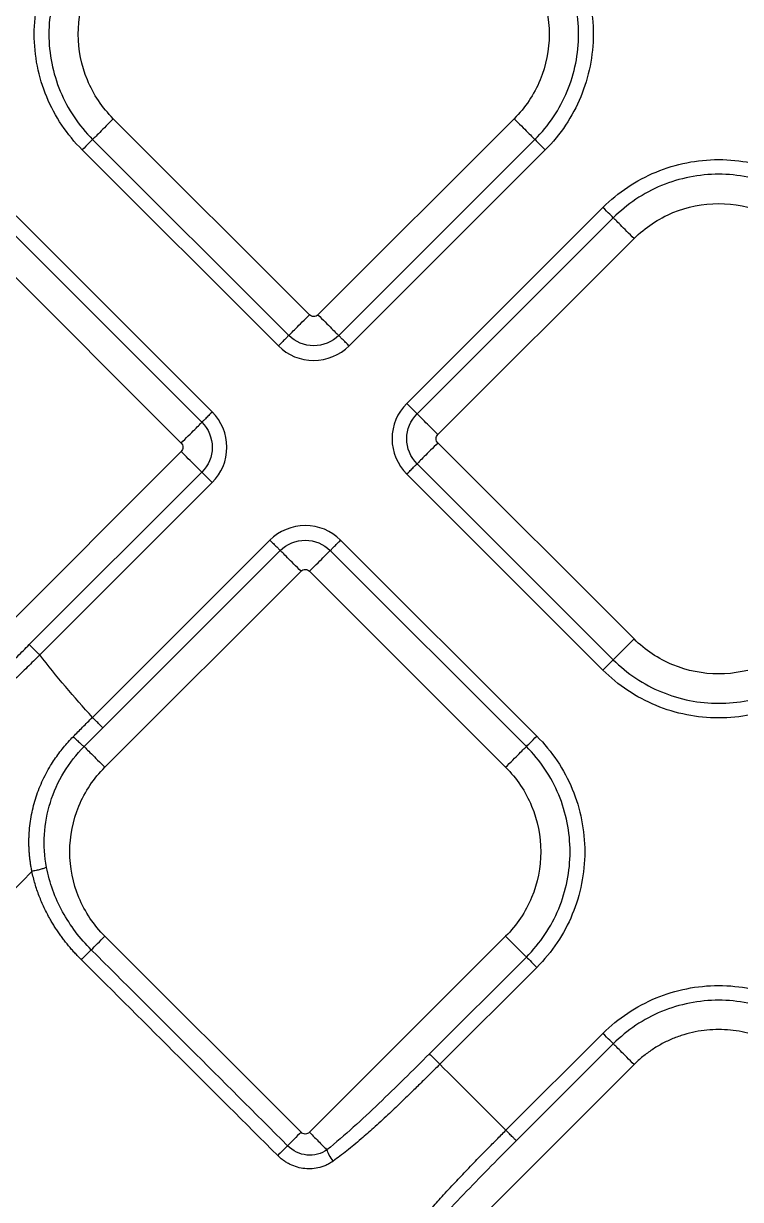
# Model space of a CAD drawing. Extents: x 525 to 613, y 487 to 635.
# Drawn here: x 558.407 to 560.814, y 537.177 to 541.13 of the extents above; entities that cross this region are included whole.
import ezdxf

# ---------------------------------------------------------------- set-up
doc = ezdxf.new("R2010")
doc.units = 0
doc.header["$MEASUREMENT"] = 0
doc.layers.add('1', color=4, linetype='Continuous')
doc.layers.add('STD TEST', color=3, linetype='Continuous')

# ---------------------------------------------------------------- blocks, each defined once
blk = doc.blocks.new('2023 VANGUARD')
at = {"layer": '1', "color": 3, "linetype": 'Continuous', "lineweight": 25}
for p, q in [((-9.5928, -52.5401), (-10.2516, -51.8813)), ((-8.9057, -51.8813), (-9.5645, -52.5401)), ((-10.3213, -51.951), (-9.6625, -52.6099)), ((-9.4948, -52.6099), (-8.836, -51.951)), ((-10.3562, -51.9859), (-9.6974, -52.6447)), ((-9.4599, -52.6447), (-8.8011, -51.9859)), ((-9.9194, -52.8668), (-10.5783, -52.2079)), ((-8.6075, -52.1794), (-9.2664, -52.8383)), ((-8.5727, -52.2143), (-9.2315, -52.8731)), ((-9.9543, -52.9016), (-10.6131, -52.2428)), ((-9.1618, -52.9429), (-8.503, -52.284)), ((-10.6829, -52.3125), (-10.024, -52.9714)), ((-10.6829, -53.6585), (-10.024, -52.9996)), ((-8.503, -53.63), (-9.1618, -52.9711)), ((-9.2315, -53.0409), (-8.5727, -53.6997)), ((-10.5338, -53.6488), (-9.9543, -53.0694)), ((-9.2664, -53.0757), (-8.6075, -53.7346)), ((-10.4989, -53.6837), (-9.9194, -53.1042)), ((-9.7259, -53.2978), (-10.3217, -53.8936)), ((-8.8296, -53.9566), (-9.4884, -53.2978)), ((-9.691, -53.3326), (-10.2869, -53.9285)), ((-8.8645, -53.9915), (-9.5233, -53.3326)), ((-10.2801, -54.0612), (-9.6213, -53.4024)), ((-9.593, -53.4024), (-8.9342, -54.0612)), ((-9.6213, -55.2882), (-10.2801, -54.6293)), ((-9.593, -55.2882), (-8.9342, -54.6293)), ((-9.19, -55.0245), (-8.8645, -54.6991)), ((-9.1551, -55.0594), (-8.8296, -54.7339)), ((-8.6076, -54.9559), (-8.9332, -55.2816)), ((-8.5727, -54.9908), (-8.8984, -55.3165)), ((-8.503, -55.0605), (-9.1618, -55.7194))]:
    blk.add_line(p, q, dxfattribs=at)
for points, knots in [([(-10.3562, -51.9859), (-10.4071, -51.935), (-10.4478, -51.874), (-10.5029, -51.7411), (-10.5172, -51.6692), (-10.5172, -51.5253), (-10.5029, -51.4534), (-10.4478, -51.3204), (-10.4071, -51.2595), (-10.3562, -51.2086)], [0, 0, 0, 0, 0.25, 0.25, 0.5, 0.5, 0.75, 0.75, 1, 1, 1, 1]), ([(-8.8011, -51.2086), (-8.7502, -51.2595), (-8.7095, -51.3204), (-8.6544, -51.4534), (-8.6401, -51.5253), (-8.6401, -51.6692), (-8.6544, -51.7411), (-8.7095, -51.874), (-8.7502, -51.935), (-8.8011, -51.9859)], [0, 0, 0, 0, 0.25, 0.25, 0.5, 0.5, 0.75, 0.75, 1, 1, 1, 1]), ([(-10.3213, -51.2434), (-10.3677, -51.2898), (-10.4047, -51.3453), (-10.4549, -51.4663), (-10.4679, -51.5317), (-10.4679, -51.6627), (-10.4549, -51.7282), (-10.4047, -51.8492), (-10.3677, -51.9047), (-10.3213, -51.951)], [0, 0, 0, 0, 0.25, 0.25, 0.5, 0.5, 0.75, 0.75, 1, 1, 1, 1]), ([(-8.836, -51.951), (-8.7896, -51.9047), (-8.7526, -51.8492), (-8.7024, -51.7282), (-8.6894, -51.6627), (-8.6894, -51.5317), (-8.7024, -51.4663), (-8.7526, -51.3453), (-8.7896, -51.2898), (-8.836, -51.2434)], [0, 0, 0, 0, 0.25, 0.25, 0.5, 0.5, 0.75, 0.75, 1, 1, 1, 1]), ([(-10.2516, -51.8813), (-10.2888, -51.8441), (-10.3186, -51.7996), (-10.3588, -51.7024), (-10.3693, -51.6498), (-10.3693, -51.5446), (-10.3588, -51.4921), (-10.3186, -51.3949), (-10.2888, -51.3504), (-10.2516, -51.3132)], [0, 0, 0, 0, 0.25, 0.25, 0.5, 0.5, 0.75, 0.75, 1, 1, 1, 1]), ([(-8.9057, -51.3132), (-8.8685, -51.3504), (-8.8387, -51.3949), (-8.7985, -51.4921), (-8.788, -51.5446), (-8.788, -51.6498), (-8.7985, -51.7024), (-8.8387, -51.7996), (-8.8685, -51.8441), (-8.9057, -51.8813)], [0, 0, 0, 0, 0.25, 0.25, 0.5, 0.5, 0.75, 0.75, 1, 1, 1, 1]), ([(-10.2516, -51.8813), (-10.2599, -51.8896), (-10.2682, -51.8978), (-10.2837, -51.9134), (-10.291, -51.9206), (-10.3036, -51.9333), (-10.309, -51.9386), (-10.3171, -51.9468), (-10.32, -51.9496), (-10.3213, -51.951)], [0, 0, 0, 0, 0.25, 0.25, 0.5, 0.5, 0.75, 0.75, 1, 1, 1, 1]), ([(-8.9057, -51.8813), (-8.8974, -51.8896), (-8.8891, -51.8978), (-8.8736, -51.9134), (-8.8663, -51.9206), (-8.8537, -51.9333), (-8.8483, -51.9386), (-8.8402, -51.9468), (-8.8373, -51.9496), (-8.836, -51.951)], [0, 0, 0, 0, 0.25, 0.25, 0.5, 0.5, 0.75, 0.75, 1, 1, 1, 1]), ([(-10.3213, -51.951), (-10.3227, -51.9524), (-10.3271, -51.9567), (-10.3397, -51.9694), (-10.3479, -51.9776), (-10.3562, -51.9859)], [0, 0, 0, 0, 0.5, 0.5, 1, 1, 1, 1]), ([(-8.836, -51.951), (-8.8346, -51.9524), (-8.8302, -51.9567), (-8.8176, -51.9694), (-8.8094, -51.9776), (-8.8011, -51.9859)], [0, 0, 0, 0, 0.5, 0.5, 1, 1, 1, 1]), ([(-8.6075, -52.1794), (-8.5567, -52.1286), (-8.4957, -52.0878), (-8.3628, -52.0328), (-8.2908, -52.0185), (-8.1469, -52.0185), (-8.075, -52.0328), (-7.9421, -52.0878), (-7.8811, -52.1286), (-7.8302, -52.1794)], [0, 0, 0, 0, 0.25, 0.25, 0.5, 0.5, 0.75, 0.75, 1, 1, 1, 1]), ([(-7.8651, -52.2143), (-7.9114, -52.168), (-7.9669, -52.1309), (-8.0879, -52.0808), (-8.1534, -52.0678), (-8.2844, -52.0678), (-8.3499, -52.0808), (-8.4709, -52.1309), (-8.5264, -52.168), (-8.5727, -52.2143)], [0, 0, 0, 0, 0.25, 0.25, 0.5, 0.5, 0.75, 0.75, 1, 1, 1, 1]), ([(-8.503, -52.284), (-8.4658, -52.2468), (-8.4212, -52.2171), (-8.324, -52.1768), (-8.2715, -52.1664), (-8.1663, -52.1664), (-8.1137, -52.1768), (-8.0166, -52.2171), (-7.972, -52.2468), (-7.9348, -52.284)], [0, 0, 0, 0, 0.25, 0.25, 0.5, 0.5, 0.75, 0.75, 1, 1, 1, 1]), ([(-8.5727, -52.2143), (-8.5741, -52.2129), (-8.5784, -52.2086), (-8.591, -52.1959), (-8.5993, -52.1877), (-8.6075, -52.1794)], [0, 0, 0, 0, 0.5, 0.5, 1, 1, 1, 1]), ([(-8.503, -52.284), (-8.5112, -52.2758), (-8.5195, -52.2675), (-8.535, -52.252), (-8.5423, -52.2447), (-8.5549, -52.2321), (-8.5603, -52.2267), (-8.5685, -52.2185), (-8.5713, -52.2157), (-8.5727, -52.2143)], [0, 0, 0, 0, 0.25, 0.25, 0.5, 0.5, 0.75, 0.75, 1, 1, 1, 1]), ([(-9.6625, -52.6099), (-9.6611, -52.6085), (-9.6583, -52.6057), (-9.6501, -52.5975), (-9.6448, -52.5921), (-9.6321, -52.5795), (-9.6249, -52.5722), (-9.6093, -52.5567), (-9.6011, -52.5484), (-9.5928, -52.5401)], [0, 0, 0, 0, 0.25, 0.25, 0.5, 0.5, 0.75, 0.75, 1, 1, 1, 1]), ([(-9.5645, -52.5401), (-9.5682, -52.5439), (-9.5734, -52.546), (-9.5839, -52.546), (-9.5891, -52.5439), (-9.5928, -52.5401)], [0, 0, 0, 0, 0.5, 0.5, 1, 1, 1, 1]), ([(-9.5645, -52.5401), (-9.5562, -52.5484), (-9.548, -52.5567), (-9.5324, -52.5722), (-9.5252, -52.5795), (-9.5126, -52.5921), (-9.5072, -52.5975), (-9.499, -52.6057), (-9.4962, -52.6085), (-9.4948, -52.6099)], [0, 0, 0, 0, 0.25, 0.25, 0.5, 0.5, 0.75, 0.75, 1, 1, 1, 1]), ([(-9.6625, -52.6099), (-9.6631, -52.6105), (-9.6644, -52.6118), (-9.6685, -52.6158), (-9.6713, -52.6186), (-9.6778, -52.6252), (-9.6817, -52.629), (-9.6895, -52.6369), (-9.6936, -52.6409), (-9.6974, -52.6447)], [0, 0, 0, 0, 0.25, 0.25, 0.5, 0.5, 0.75, 0.75, 1, 1, 1, 1]), ([(-9.4948, -52.6099), (-9.5168, -52.6318), (-9.5474, -52.6446), (-9.61, -52.6446), (-9.6404, -52.632), (-9.6625, -52.6099)], [0, 0, 0, 0, 0.5, 0.5, 1, 1, 1, 1]), ([(-9.4599, -52.6447), (-9.4637, -52.6409), (-9.4678, -52.6369), (-9.4756, -52.629), (-9.4795, -52.6252), (-9.486, -52.6186), (-9.4888, -52.6158), (-9.4929, -52.6118), (-9.4942, -52.6105), (-9.4948, -52.6099)], [0, 0, 0, 0, 0.25, 0.25, 0.5, 0.5, 0.75, 0.75, 1, 1, 1, 1]), ([(-9.6974, -52.6447), (-9.666, -52.6761), (-9.6231, -52.6939), (-9.5344, -52.6939), (-9.491, -52.6758), (-9.4599, -52.6447)], [0, 0, 0, 0, 0.5, 0.5, 1, 1, 1, 1]), ([(-9.2664, -52.8383), (-9.2977, -52.8696), (-9.3155, -52.9126), (-9.3156, -53.0013), (-9.2975, -53.0446), (-9.2664, -53.0757)], [0, 0, 0, 0, 0.5, 0.5, 1, 1, 1, 1]), ([(-9.2315, -52.8731), (-9.2321, -52.8725), (-9.2334, -52.8712), (-9.2375, -52.8672), (-9.2403, -52.8644), (-9.2468, -52.8578), (-9.2507, -52.854), (-9.2585, -52.8461), (-9.2626, -52.8421), (-9.2664, -52.8383)], [0, 0, 0, 0, 0.25, 0.25, 0.5, 0.5, 0.75, 0.75, 1, 1, 1, 1]), ([(-9.9194, -52.8668), (-9.9232, -52.8706), (-9.9273, -52.8746), (-9.9352, -52.8825), (-9.939, -52.8863), (-9.9456, -52.8929), (-9.9483, -52.8957), (-9.9524, -52.8997), (-9.9537, -52.901), (-9.9543, -52.9016)], [0, 0, 0, 0, 0.25, 0.25, 0.5, 0.5, 0.75, 0.75, 1, 1, 1, 1]), ([(-9.9194, -53.1042), (-9.8881, -53.0729), (-9.8703, -53.0299), (-9.8702, -52.9412), (-9.8883, -52.8979), (-9.9194, -52.8668)], [0, 0, 0, 0, 0.5, 0.5, 1, 1, 1, 1]), ([(-9.2315, -53.0409), (-9.2535, -53.0189), (-9.2663, -52.9883), (-9.2662, -52.9256), (-9.2537, -52.8953), (-9.2315, -52.8731)], [0, 0, 0, 0, 0.5, 0.5, 1, 1, 1, 1]), ([(-9.1618, -52.9429), (-9.1692, -52.9355), (-9.1771, -52.9275), (-9.1926, -52.912), (-9.2002, -52.9044), (-9.2135, -52.8911), (-9.2192, -52.8855), (-9.2275, -52.8771), (-9.2302, -52.8744), (-9.2315, -52.8731)], [0, 0, 0, 0, 0.25, 0.25, 0.5, 0.5, 0.75, 0.75, 1, 1, 1, 1]), ([(-10.024, -52.9714), (-10.0158, -52.9631), (-10.0075, -52.9548), (-9.992, -52.9393), (-9.9847, -52.932), (-9.9721, -52.9194), (-9.9667, -52.914), (-9.9585, -52.9058), (-9.9557, -52.903), (-9.9543, -52.9016)], [0, 0, 0, 0, 0.25, 0.25, 0.5, 0.5, 0.75, 0.75, 1, 1, 1, 1]), ([(-9.9543, -52.9016), (-9.9323, -52.9236), (-9.9196, -52.9542), (-9.9196, -53.0169), (-9.9321, -53.0472), (-9.9543, -53.0694)], [0, 0, 0, 0, 0.5, 0.5, 1, 1, 1, 1]), ([(-9.1618, -52.9711), (-9.1655, -52.9674), (-9.1677, -52.9622), (-9.1677, -52.9518), (-9.1655, -52.9466), (-9.1618, -52.9429)], [0, 0, 0, 0, 0.5, 0.5, 1, 1, 1, 1]), ([(-10.024, -52.9714), (-10.0203, -52.9751), (-10.0182, -52.9803), (-10.0182, -52.9907), (-10.0203, -52.9959), (-10.024, -52.9996)], [0, 0, 0, 0, 0.5, 0.5, 1, 1, 1, 1]), ([(-9.9543, -53.0694), (-9.9557, -53.068), (-9.9585, -53.0652), (-9.9667, -53.057), (-9.9721, -53.0516), (-9.9847, -53.039), (-9.992, -53.0317), (-10.0075, -53.0162), (-10.0158, -53.0079), (-10.024, -52.9996)], [0, 0, 0, 0, 0.25, 0.25, 0.5, 0.5, 0.75, 0.75, 1, 1, 1, 1]), ([(-9.1618, -52.9711), (-9.1701, -52.9794), (-9.1783, -52.9877), (-9.1939, -53.0032), (-9.2011, -53.0105), (-9.2138, -53.0231), (-9.2191, -53.0285), (-9.2273, -53.0367), (-9.2301, -53.0395), (-9.2315, -53.0409)], [0, 0, 0, 0, 0.25, 0.25, 0.5, 0.5, 0.75, 0.75, 1, 1, 1, 1]), ([(-9.2664, -53.0757), (-9.2626, -53.0719), (-9.2585, -53.0679), (-9.2507, -53.06), (-9.2468, -53.0562), (-9.2403, -53.0496), (-9.2375, -53.0468), (-9.2334, -53.0428), (-9.2321, -53.0415), (-9.2315, -53.0409)], [0, 0, 0, 0, 0.25, 0.25, 0.5, 0.5, 0.75, 0.75, 1, 1, 1, 1]), ([(-9.9543, -53.0694), (-9.9537, -53.07), (-9.9524, -53.0713), (-9.9483, -53.0754), (-9.9456, -53.0781), (-9.939, -53.0847), (-9.9352, -53.0885), (-9.9273, -53.0964), (-9.9232, -53.1004), (-9.9194, -53.1042)], [0, 0, 0, 0, 0.25, 0.25, 0.5, 0.5, 0.75, 0.75, 1, 1, 1, 1]), ([(-9.4884, -53.2978), (-9.5198, -53.2664), (-9.5628, -53.2486), (-9.6514, -53.2486), (-9.6948, -53.2667), (-9.7259, -53.2978)], [0, 0, 0, 0, 0.5, 0.5, 1, 1, 1, 1]), ([(-9.7259, -53.2978), (-9.7221, -53.3016), (-9.718, -53.3056), (-9.7102, -53.3135), (-9.7064, -53.3173), (-9.6998, -53.3239), (-9.697, -53.3267), (-9.693, -53.3307), (-9.6917, -53.332), (-9.691, -53.3326)], [0, 0, 0, 0, 0.25, 0.25, 0.5, 0.5, 0.75, 0.75, 1, 1, 1, 1]), ([(-9.691, -53.3326), (-9.6691, -53.3107), (-9.6384, -53.2979), (-9.5758, -53.2979), (-9.5455, -53.3105), (-9.5233, -53.3326)], [0, 0, 0, 0, 0.5, 0.5, 1, 1, 1, 1]), ([(-9.5233, -53.3326), (-9.5227, -53.332), (-9.5214, -53.3307), (-9.5173, -53.3267), (-9.5146, -53.3239), (-9.508, -53.3173), (-9.5042, -53.3135), (-9.4963, -53.3056), (-9.4922, -53.3016), (-9.4884, -53.2978)], [0, 0, 0, 0, 0.25, 0.25, 0.5, 0.5, 0.75, 0.75, 1, 1, 1, 1]), ([(-9.6213, -53.4024), (-9.6296, -53.3941), (-9.6378, -53.3858), (-9.6534, -53.3703), (-9.6606, -53.363), (-9.6733, -53.3504), (-9.6786, -53.345), (-9.6868, -53.3368), (-9.6896, -53.334), (-9.691, -53.3326)], [0, 0, 0, 0, 0.25, 0.25, 0.5, 0.5, 0.75, 0.75, 1, 1, 1, 1]), ([(-9.593, -53.4024), (-9.5856, -53.395), (-9.5777, -53.3871), (-9.5622, -53.3715), (-9.5546, -53.3639), (-9.5413, -53.3506), (-9.5356, -53.345), (-9.5273, -53.3366), (-9.5246, -53.3339), (-9.5233, -53.3326)], [0, 0, 0, 0, 0.25, 0.25, 0.5, 0.5, 0.75, 0.75, 1, 1, 1, 1]), ([(-9.6213, -53.4024), (-9.6176, -53.3987), (-9.6124, -53.3965), (-9.6019, -53.3965), (-9.5967, -53.3987), (-9.593, -53.4024)], [0, 0, 0, 0, 0.5, 0.5, 1, 1, 1, 1]), ([(-8.503, -53.63), (-8.5112, -53.6382), (-8.5195, -53.6465), (-8.535, -53.662), (-8.5423, -53.6693), (-8.5549, -53.6819), (-8.5603, -53.6873), (-8.5685, -53.6955), (-8.5713, -53.6983), (-8.5727, -53.6997)], [0, 0, 0, 0, 0.25, 0.25, 0.5, 0.5, 0.75, 0.75, 1, 1, 1, 1]), ([(-7.9348, -53.63), (-7.972, -53.6672), (-8.0166, -53.6969), (-8.1137, -53.7372), (-8.1663, -53.7476), (-8.2715, -53.7476), (-8.324, -53.7372), (-8.4212, -53.6969), (-8.4658, -53.6672), (-8.503, -53.63)], [0, 0, 0, 0, 0.25, 0.25, 0.5, 0.5, 0.75, 0.75, 1, 1, 1, 1]), ([(-10.6134, -53.7279), (-10.6068, -53.7214), (-10.5935, -53.7083), (-10.5736, -53.6885), (-10.5537, -53.6687), (-10.5404, -53.6555), (-10.5338, -53.6488)], [0, 0, 0, 0, 0.2493954, 0.4991783, 0.7493721, 1, 1, 1, 1]), ([(-10.4989, -53.6837), (-10.5027, -53.6799), (-10.5068, -53.6759), (-10.5146, -53.668), (-10.5184, -53.6642), (-10.525, -53.6576), (-10.5278, -53.6548), (-10.5318, -53.6508), (-10.5331, -53.6495), (-10.5338, -53.6488)], [0, 0, 0, 0, 0.25, 0.25, 0.5, 0.5, 0.75, 0.75, 1, 1, 1, 1]), ([(-10.4989, -53.6837), (-10.5059, -53.6906), (-10.5197, -53.7044), (-10.5404, -53.7247), (-10.5607, -53.7447), (-10.5742, -53.7579), (-10.5809, -53.7644)], [0, 0, 0, 0, 0.255967, 0.508015, 0.756055, 1, 1, 1, 1]), ([(-8.5727, -53.6997), (-8.5741, -53.7011), (-8.5784, -53.7054), (-8.591, -53.718), (-8.5993, -53.7263), (-8.6075, -53.7346)], [0, 0, 0, 0, 0.5, 0.5, 1, 1, 1, 1]), ([(-8.5727, -53.6997), (-8.5264, -53.746), (-8.4709, -53.7831), (-8.3499, -53.8332), (-8.2844, -53.8462), (-8.1534, -53.8462), (-8.0879, -53.8332), (-7.9669, -53.7831), (-7.9114, -53.746), (-7.8651, -53.6997)], [0, 0, 0, 0, 0.25, 0.25, 0.5, 0.5, 0.75, 0.75, 1, 1, 1, 1]), ([(-7.8302, -53.7346), (-7.8811, -53.7854), (-7.9421, -53.8262), (-8.075, -53.8812), (-8.1469, -53.8955), (-8.2908, -53.8955), (-8.3628, -53.8812), (-8.4957, -53.8262), (-8.5567, -53.7854), (-8.6075, -53.7346)], [0, 0, 0, 0, 0.25, 0.25, 0.5, 0.5, 0.75, 0.75, 1, 1, 1, 1]), ([(-10.3862, -53.9584), (-10.3809, -53.9531), (-10.3704, -53.9425), (-10.3545, -53.9264), (-10.3382, -53.9101), (-10.3272, -53.8991), (-10.3217, -53.8936)], [0, 0, 0, 0, 0.243661, 0.491593, 0.743729, 1, 1, 1, 1]), ([(-10.2869, -53.9285), (-10.2875, -53.9279), (-10.2888, -53.9266), (-10.2929, -53.9225), (-10.2956, -53.9197), (-10.3022, -53.9132), (-10.306, -53.9093), (-10.3139, -53.9015), (-10.3179, -53.8974), (-10.3217, -53.8936)], [0, 0, 0, 0, 0.25, 0.25, 0.5, 0.5, 0.75, 0.75, 1, 1, 1, 1]), ([(-8.8645, -53.9915), (-8.8631, -53.9901), (-8.8587, -53.9858), (-8.8461, -53.9731), (-8.8379, -53.9649), (-8.8296, -53.9566)], [0, 0, 0, 0, 0.5, 0.5, 1, 1, 1, 1]), ([(-8.8296, -53.9566), (-8.7787, -54.0075), (-8.738, -54.0685), (-8.6829, -54.2014), (-8.6686, -54.2733), (-8.6686, -54.4172), (-8.6829, -54.4891), (-8.738, -54.6221), (-8.7787, -54.683), (-8.8296, -54.7339)], [0, 0, 0, 0, 0.25, 0.25, 0.5, 0.5, 0.75, 0.75, 1, 1, 1, 1]), ([(-10.5249, -54.4112), (-10.5258, -54.4067), (-10.5276, -54.3976), (-10.5298, -54.384), (-10.5316, -54.3704), (-10.533, -54.3568), (-10.5341, -54.3432), (-10.5348, -54.3296), (-10.5351, -54.316), (-10.535, -54.3025), (-10.534, -54.2729), (-10.5289, -54.2276), (-10.5167, -54.1777), (-10.5033, -54.1389), (-10.4914, -54.1103), (-10.4778, -54.0825), (-10.4635, -54.0573), (-10.449, -54.0347), (-10.4346, -54.0144), (-10.4193, -53.995), (-10.4033, -53.9762), (-10.3919, -53.9643), (-10.3862, -53.9584)], [0, 0, 0, 0, 0.02814, 0.056152, 0.084053, 0.11186, 0.139591, 0.167264, 0.194897, 0.222507, 0.250111, 0.37555, 0.500124, 0.56253, 0.625168, 0.688089, 0.750383, 0.800783, 0.850841, 0.900662, 0.950349, 1, 1, 1, 1]), ([(-10.4758, -54.3978), (-10.4827, -54.361), (-10.485, -54.3243), (-10.4808, -54.2507), (-10.474, -54.2141), (-10.4522, -54.1443), (-10.4367, -54.1101), (-10.3986, -54.0472), (-10.3759, -54.0182), (-10.3497, -53.9916)], [0, 0, 0, 0, 0.25, 0.25, 0.5, 0.5, 0.75, 0.75, 1, 1, 1, 1]), ([(-10.3862, -53.9584), (-10.3823, -53.9622), (-10.3783, -53.9661), (-10.3703, -53.9737), (-10.3663, -53.9774), (-10.3595, -53.9837), (-10.3565, -53.9863), (-10.3521, -53.99), (-10.3505, -53.9911), (-10.3497, -53.9916)], [0, 0, 0, 0, 0.25, 0.25, 0.5, 0.5, 0.75, 0.75, 1, 1, 1, 1]), ([(-10.3497, -53.9916), (-10.3482, -53.9931), (-10.3453, -53.996), (-10.3371, -54.0043), (-10.3317, -54.0096), (-10.3191, -54.0222), (-10.3119, -54.0294), (-10.2965, -54.0448), (-10.2883, -54.053), (-10.2801, -54.0612)], [0, 0, 0, 0, 0.25, 0.25, 0.5, 0.5, 0.75, 0.75, 1, 1, 1, 1]), ([(-8.9342, -54.0612), (-8.9259, -54.0529), (-8.9177, -54.0447), (-8.9021, -54.0291), (-8.8949, -54.0219), (-8.8822, -54.0092), (-8.8769, -54.0039), (-8.8687, -53.9957), (-8.8658, -53.9929), (-8.8645, -53.9915)], [0, 0, 0, 0, 0.25, 0.25, 0.5, 0.5, 0.75, 0.75, 1, 1, 1, 1]), ([(-8.8645, -54.6991), (-8.8182, -54.6527), (-8.7811, -54.5972), (-8.7309, -54.4762), (-8.7179, -54.4108), (-8.7179, -54.2798), (-8.7309, -54.2143), (-8.7811, -54.0933), (-8.8182, -54.0378), (-8.8645, -53.9915)], [0, 0, 0, 0, 0.25, 0.25, 0.5, 0.5, 0.75, 0.75, 1, 1, 1, 1]), ([(-10.2801, -54.6293), (-10.3173, -54.5921), (-10.3471, -54.5476), (-10.3873, -54.4504), (-10.3978, -54.3979), (-10.3978, -54.2927), (-10.3873, -54.2401), (-10.3471, -54.1429), (-10.3173, -54.0984), (-10.2801, -54.0612)], [0, 0, 0, 0, 0.25, 0.25, 0.5, 0.5, 0.75, 0.75, 1, 1, 1, 1]), ([(-8.9342, -54.0612), (-8.897, -54.0984), (-8.8672, -54.1429), (-8.827, -54.2401), (-8.8165, -54.2927), (-8.8165, -54.3979), (-8.827, -54.4504), (-8.8672, -54.5476), (-8.897, -54.5921), (-8.9342, -54.6293)], [0, 0, 0, 0, 0.25, 0.25, 0.5, 0.5, 0.75, 0.75, 1, 1, 1, 1]), ([(-10.5249, -54.4112), (-10.5838, -54.471), (-10.6425, -54.5305), (-10.7577, -54.6475), (-10.8143, -54.7049), (-10.9238, -54.8159), (-10.9766, -54.8695), (-11.077, -54.9714), (-11.1246, -55.0197), (-11.2133, -55.1096), (-11.2544, -55.1513), (-11.3292, -55.2272), (-11.363, -55.2615), (-11.4228, -55.3222), (-11.4489, -55.3486), (-11.4933, -55.3937), (-11.5116, -55.4123), (-11.5264, -55.4272)], [0, 0, 0, 0, 0.125, 0.125, 0.25, 0.25, 0.375, 0.375, 0.5, 0.5, 0.625, 0.625, 0.75, 0.75, 0.875, 0.875, 1, 1, 1, 1]), ([(-10.4758, -54.3978), (-10.4783, -54.3989), (-10.4815, -54.4001), (-10.4887, -54.4025), (-10.4929, -54.4037), (-10.5018, -54.4062), (-10.5065, -54.4073), (-10.5159, -54.4095), (-10.5205, -54.4104), (-10.5249, -54.4112)], [0, 0, 0, 0, 0.25, 0.25, 0.5, 0.5, 0.75, 0.75, 1, 1, 1, 1]), ([(-10.359, -54.7083), (-10.3627, -54.7045), (-10.3702, -54.6969), (-10.3811, -54.6853), (-10.3916, -54.6734), (-10.4018, -54.6614), (-10.4117, -54.6492), (-10.4212, -54.6368), (-10.4304, -54.6242), (-10.4392, -54.6115), (-10.4477, -54.5985), (-10.4559, -54.5853), (-10.4684, -54.5639), (-10.4841, -54.5338), (-10.4984, -54.5007), (-10.5081, -54.4736), (-10.5147, -54.4529), (-10.5203, -54.4321), (-10.5234, -54.4182), (-10.5249, -54.4112)], [0, 0, 0, 0, 0.0462165, 0.0921598, 0.1378584, 0.1833414, 0.2286382, 0.2737783, 0.3187917, 0.3637084, 0.4085587, 0.4533728, 0.4981809, 0.6238901, 0.7484306, 0.8120009, 0.8750496, 0.9376809, 1, 1, 1, 1]), ([(-10.3257, -54.6748), (-10.3641, -54.6365), (-10.3963, -54.5938), (-10.4476, -54.5003), (-10.4662, -54.4494), (-10.4758, -54.3978)], [0, 0, 0, 0, 0.5, 0.5, 1, 1, 1, 1]), ([(-10.3257, -54.6748), (-10.3193, -54.6685), (-10.3121, -54.6613), (-10.2966, -54.6458), (-10.2884, -54.6376), (-10.2801, -54.6293)], [0, 0, 0, 0, 0.5, 0.5, 1, 1, 1, 1]), ([(-8.8645, -54.6991), (-8.8658, -54.6977), (-8.8687, -54.6949), (-8.8769, -54.6867), (-8.8822, -54.6813), (-8.8949, -54.6687), (-8.9021, -54.6614), (-8.9177, -54.6459), (-8.9259, -54.6376), (-8.9342, -54.6293)], [0, 0, 0, 0, 0.25, 0.25, 0.5, 0.5, 0.75, 0.75, 1, 1, 1, 1]), ([(-10.359, -54.7083), (-10.3536, -54.7029), (-10.3474, -54.6966), (-10.3355, -54.6848), (-10.33, -54.6792), (-10.3257, -54.6748)], [0, 0, 0, 0, 0.5, 0.5, 1, 1, 1, 1]), ([(-9.6996, -55.3665), (-9.8096, -55.2566), (-10.0293, -55.0371), (-10.2491, -54.8178), (-10.359, -54.7083)], [0, 0, 0, 0, 0.5005941, 1, 1, 1, 1]), ([(-8.8645, -54.6991), (-8.8631, -54.7004), (-8.8587, -54.7048), (-8.8461, -54.7174), (-8.8379, -54.7256), (-8.8296, -54.7339)], [0, 0, 0, 0, 0.5, 0.5, 1, 1, 1, 1]), ([(-8.6076, -54.9559), (-8.5567, -54.9051), (-8.4957, -54.8643), (-8.3628, -54.8093), (-8.2909, -54.795), (-8.147, -54.795), (-8.0751, -54.8093), (-7.9421, -54.8643), (-7.8811, -54.9051), (-7.8303, -54.9559)], [0, 0, 0, 0, 0.25, 0.25, 0.5, 0.5, 0.75, 0.75, 1, 1, 1, 1]), ([(-7.8651, -54.9908), (-7.9114, -54.9445), (-7.9669, -54.9074), (-8.088, -54.8573), (-8.1534, -54.8443), (-8.2844, -54.8443), (-8.3499, -54.8573), (-8.4709, -54.9074), (-8.5264, -54.9445), (-8.5727, -54.9908)], [0, 0, 0, 0, 0.25, 0.25, 0.5, 0.5, 0.75, 0.75, 1, 1, 1, 1]), ([(-7.9349, -55.0605), (-7.938, -55.0575), (-7.9442, -55.0513), (-7.954, -55.0425), (-7.964, -55.034), (-7.9743, -55.0258), (-7.9849, -55.018), (-8.0029, -55.0055), (-8.0292, -54.9897), (-8.0649, -54.9729), (-8.1021, -54.9595), (-8.1531, -54.9468), (-8.2189, -54.9403), (-8.2847, -54.9468), (-8.3357, -54.9595), (-8.3729, -54.9729), (-8.4086, -54.9897), (-8.4368, -55.0067), (-8.4583, -55.0218), (-8.4739, -55.0339), (-8.4888, -55.0468), (-8.4983, -55.0559), (-8.503, -55.0605)], [0, 0, 0, 0, 0.020878, 0.041713, 0.062527, 0.083344, 0.104185, 0.125072, 0.187569, 0.2501, 0.312596, 0.375127, 0.500003, 0.62488, 0.687376, 0.749907, 0.812404, 0.874935, 0.906232, 0.937459, 0.968689, 1, 1, 1, 1]), ([(-8.5727, -54.9908), (-8.5741, -54.9894), (-8.5784, -54.9851), (-8.5911, -54.9725), (-8.5993, -54.9642), (-8.6076, -54.9559)], [0, 0, 0, 0, 0.5, 0.5, 1, 1, 1, 1]), ([(-9.19, -55.0245), (-9.2463, -55.0809), (-9.3026, -55.1367), (-9.4166, -55.2457), (-9.4742, -55.2991), (-9.5341, -55.3471)], [0, 0, 0, 0, 0.5, 0.5, 1, 1, 1, 1]), ([(-9.1551, -55.0594), (-9.1589, -55.0556), (-9.1629, -55.0516), (-9.1708, -55.0437), (-9.1746, -55.0399), (-9.1812, -55.0333), (-9.184, -55.0305), (-9.188, -55.0265), (-9.1893, -55.0252), (-9.19, -55.0245)], [0, 0, 0, 0, 0.25, 0.25, 0.5, 0.5, 0.75, 0.75, 1, 1, 1, 1]), ([(-8.503, -55.0605), (-8.5113, -55.0523), (-8.5195, -55.044), (-8.5351, -55.0285), (-8.5423, -55.0212), (-8.5549, -55.0086), (-8.5603, -55.0032), (-8.5685, -54.995), (-8.5713, -54.9922), (-8.5727, -54.9908)], [0, 0, 0, 0, 0.25, 0.25, 0.5, 0.5, 0.75, 0.75, 1, 1, 1, 1]), ([(-9.1551, -55.0594), (-9.1615, -55.0658), (-9.1739, -55.0782), (-9.1922, -55.0964), (-9.2096, -55.1136), (-9.2261, -55.1299), (-9.2518, -55.1551), (-9.2862, -55.1884), (-9.3314, -55.2313), (-9.3754, -55.2719), (-9.4135, -55.3057), (-9.4435, -55.331), (-9.4672, -55.3503), (-9.4903, -55.3683), (-9.5056, -55.3796), (-9.5131, -55.3851)], [0, 0, 0, 0, 0.055328, 0.108026, 0.158053, 0.205373, 0.249953, 0.379279, 0.49963, 0.634554, 0.749683, 0.815994, 0.879825, 0.941162, 1, 1, 1, 1]), ([(-9.6213, -55.2882), (-9.6287, -55.2956), (-9.6366, -55.3035), (-9.6522, -55.319), (-9.6598, -55.3267), (-9.6664, -55.3333)], [0, 0, 0, 0, 0.5, 0.5, 1, 1, 1, 1]), ([(-9.593, -55.2882), (-9.5967, -55.2919), (-9.6019, -55.294), (-9.6124, -55.294), (-9.6176, -55.2919), (-9.6213, -55.2882)], [0, 0, 0, 0, 0.5, 0.5, 1, 1, 1, 1]), ([(-9.593, -55.2882), (-9.5814, -55.2998), (-9.5698, -55.3114), (-9.5493, -55.3319), (-9.5405, -55.3407), (-9.5341, -55.3471)], [0, 0, 0, 0, 0.5, 0.5, 1, 1, 1, 1]), ([(-9.2588, -55.6394), (-9.2552, -55.6345), (-9.2478, -55.6243), (-9.2362, -55.6092), (-9.2241, -55.5937), (-9.2114, -55.578), (-9.1982, -55.562), (-9.1772, -55.5373), (-9.1458, -55.502), (-9.1053, -55.4581), (-9.0624, -55.4129), (-9.0255, -55.3748), (-8.9925, -55.3412), (-8.9638, -55.3122), (-8.9437, -55.2921), (-8.9332, -55.2816)], [0, 0, 0, 0, 0.03898, 0.079038, 0.120173, 0.162382, 0.205662, 0.25001, 0.364735, 0.499534, 0.619976, 0.749601, 0.825695, 0.909217, 1, 1, 1, 1]), ([(-8.8984, -55.3165), (-8.899, -55.3159), (-8.9003, -55.3146), (-8.9044, -55.3105), (-8.9071, -55.3077), (-8.9137, -55.3012), (-8.9175, -55.2973), (-8.9254, -55.2895), (-8.9294, -55.2854), (-8.9332, -55.2816)], [0, 0, 0, 0, 0.25, 0.25, 0.5, 0.5, 0.75, 0.75, 1, 1, 1, 1]), ([(-9.6664, -55.3333), (-9.6708, -55.3376), (-9.6763, -55.3432), (-9.6881, -55.355), (-9.6943, -55.3611), (-9.6996, -55.3665)], [0, 0, 0, 0, 0.5, 0.5, 1, 1, 1, 1]), ([(-9.5341, -55.3471), (-9.5532, -55.3611), (-9.5775, -55.3674), (-9.6255, -55.3622), (-9.6488, -55.351), (-9.6664, -55.3333)], [0, 0, 0, 0, 0.5, 0.5, 1, 1, 1, 1]), ([(-9.2208, -55.6604), (-9.1726, -55.6004), (-9.1196, -55.5433), (-9.0107, -55.4294), (-8.9546, -55.3727), (-8.8984, -55.3165)], [0, 0, 0, 0, 0.5, 0.5, 1, 1, 1, 1]), ([(-9.5131, -55.3851), (-9.5151, -55.3865), (-9.519, -55.3893), (-9.5252, -55.393), (-9.5315, -55.3964), (-9.538, -55.3994), (-9.5446, -55.4022), (-9.5515, -55.4045), (-9.5642, -55.4082), (-9.5832, -55.4115), (-9.6087, -55.4111), (-9.6338, -55.4063), (-9.6539, -55.3986), (-9.6691, -55.3904), (-9.68, -55.3834), (-9.6902, -55.3755), (-9.6965, -55.3695), (-9.6996, -55.3665)], [0, 0, 0, 0, 0.035853, 0.071532, 0.107128, 0.142736, 0.178448, 0.214358, 0.250556, 0.375547, 0.499978, 0.624201, 0.749417, 0.812458, 0.874912, 0.937263, 1, 1, 1, 1]), ([(-9.5131, -55.3851), (-9.5179, -55.3787), (-9.5226, -55.3714), (-9.53, -55.3579), (-9.5327, -55.3517), (-9.5341, -55.3471)], [0, 0, 0, 0, 0.5, 0.5, 1, 1, 1, 1])]:
    blk.add_open_spline(points, degree=3, knots=knots, dxfattribs=at)
for points in [[(-10.3217, -53.8936), (-10.3835, -53.8255), (-10.4425, -53.7555), (-10.4989, -53.6837)], [(-10.3497, -53.9916), (-10.3289, -53.9706), (-10.3079, -53.9495), (-10.2869, -53.9285)], [(-9.6664, -55.3333), (-9.8861, -55.1137), (-10.1058, -54.8942), (-10.3257, -54.6748)], [(-8.9332, -55.2816), (-9.0071, -55.2075), (-9.0811, -55.1334), (-9.1551, -55.0594)], [(-7.2999, -59.7238), (-8.6865, -58.27), (-10.0956, -56.8375), (-11.5263, -55.4273)]]:
    blk.add_open_spline(points, degree=3, dxfattribs=at)
blk = doc.blocks.new('2026 Vanguard')
at = {"layer": 'STD TEST', "color": 1}
blk.add_blockref('2023 VANGUARD', (44.1613, 88.209), dxfattribs=at)

msp = doc.modelspace()

# ---------------------------------------------------------------- block references
at = {"layer": '1'}
msp.add_blockref('2026 Vanguard', (524.7985, 504.4821), dxfattribs=at)

doc.saveas('drawing.dxf')
